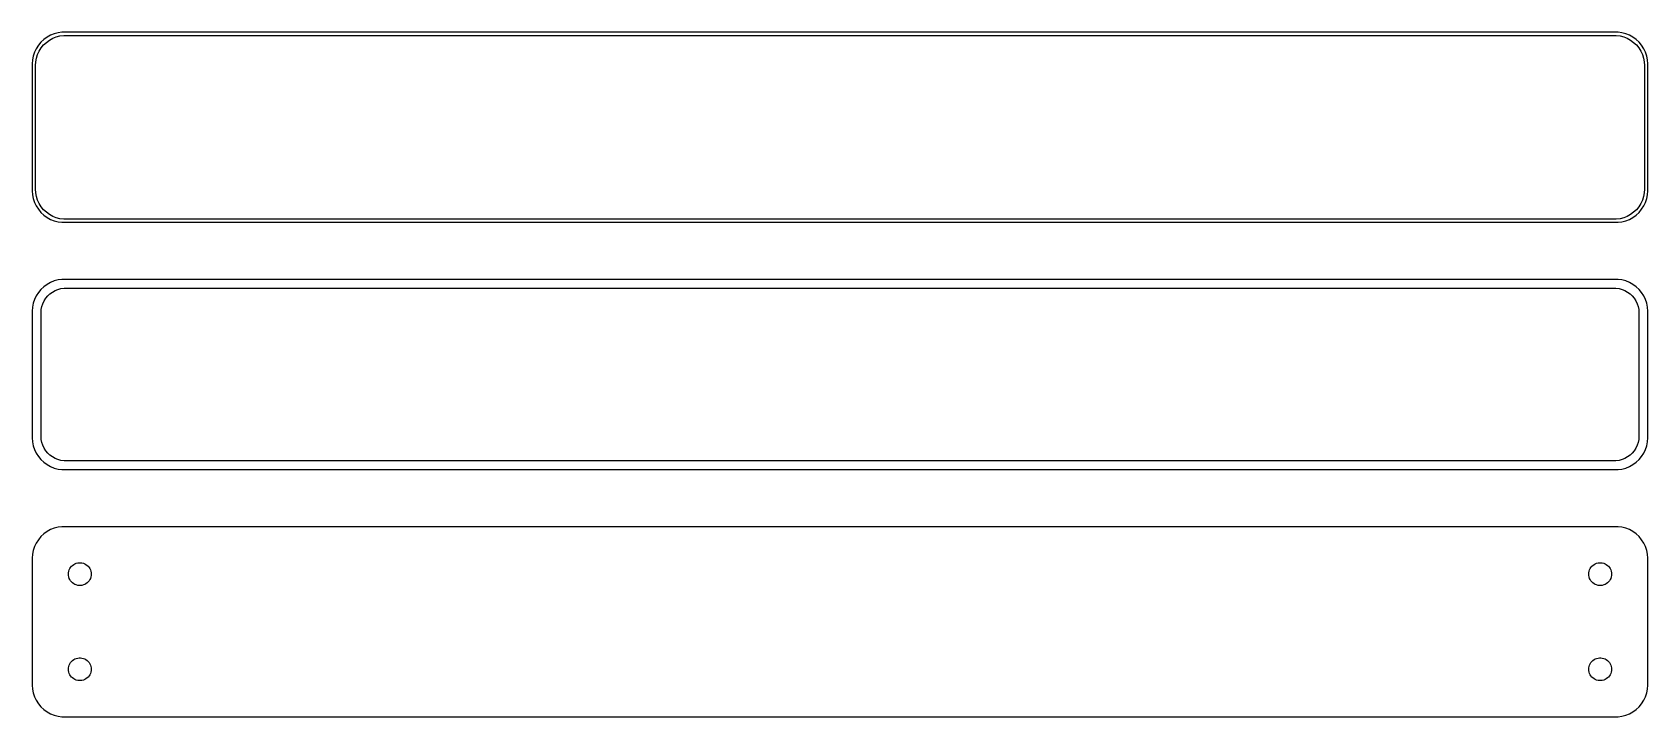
# Model space of a CAD drawing. Header units: metres. Extents: x -128 to 128, y 63 to 171.
import ezdxf

# ---------------------------------------------------------------- set-up
doc = ezdxf.new("R2010")
doc.units = ezdxf.units.M

msp = doc.modelspace()

# ---------------------------------------------------------------- linework, layer by layer
for p, q in [((-123.437, 170.911), (-124.045, 170.755)), ((-122.814, 170.99), (-123.437, 170.911)), ((122.814, 170.99), (-122.814, 170.99)), ((123.437, 170.911), (122.814, 170.99)), ((124.045, 170.755), (123.437, 170.911)), ((-126.882, 168.409), (-127.149, 167.841)), ((-126.545, 168.939), (-126.882, 168.409)), ((-126.145, 169.423), (-126.545, 168.939)), ((-126.412, 168.038), (-126.093, 168.542)), ((-125.687, 169.853), (-126.145, 169.423)), ((-126.093, 168.542), (-125.713, 169.002)), ((-125.713, 169.002), (-125.278, 169.41)), ((-125.179, 170.222), (-125.687, 169.853)), ((-125.278, 169.41), (-124.795, 169.761)), ((-124.629, 170.524), (-125.179, 170.222)), ((-124.795, 169.761), (-124.272, 170.048)), ((-124.045, 170.755), (-124.629, 170.524)), ((-124.272, 170.048), (-123.718, 170.268)), ((-123.718, 170.268), (-123.14, 170.416)), ((-123.14, 170.416), (-122.548, 170.491)), ((-122.548, 170.491), (122.548, 170.491)), ((122.548, 170.491), (123.14, 170.416)), ((123.14, 170.416), (123.718, 170.268)), ((123.718, 170.268), (124.272, 170.048)), ((124.629, 170.524), (124.045, 170.755)), ((124.272, 170.048), (124.795, 169.761)), ((125.179, 170.222), (124.629, 170.524)), ((124.795, 169.761), (125.278, 169.41)), ((125.687, 169.853), (125.179, 170.222)), ((125.278, 169.41), (125.713, 169.002)), ((126.145, 169.423), (125.687, 169.853)), ((125.713, 169.002), (126.093, 168.542)), ((126.093, 168.542), (126.412, 168.038)), ((126.545, 168.939), (126.145, 169.423)), ((126.882, 168.409), (126.545, 168.939)), ((127.149, 167.841), (126.882, 168.409)), ((-127.461, 166.627), (-127.5, 166)), ((-127.5, 166), (-127.5, 146)), ((-127.343, 167.243), (-127.461, 166.627)), ((-127.149, 167.841), (-127.343, 167.243)), ((-127, 165.75), (-126.963, 166.345)), ((-127, 146.25), (-127, 165.75)), ((-126.963, 166.345), (-126.851, 166.931)), ((-126.851, 166.931), (-126.666, 167.499)), ((-126.666, 167.499), (-126.412, 168.038)), ((126.412, 168.038), (126.666, 167.499)), ((126.666, 167.499), (126.851, 166.931)), ((126.851, 166.931), (126.963, 166.345)), ((126.963, 166.345), (127, 165.75)), ((127, 165.75), (127, 146.25)), ((127.343, 167.243), (127.149, 167.841)), ((127.461, 166.627), (127.343, 167.243)), ((127.5, 166), (127.461, 166.627)), ((127.5, 146), (127.5, 166)), ((-127.5, 146), (-127.461, 145.373)), ((-127.461, 145.373), (-127.343, 144.757)), ((-126.963, 145.655), (-127, 146.25)), ((-126.851, 145.069), (-126.963, 145.655)), ((126.963, 145.655), (126.851, 145.069)), ((127, 146.25), (126.963, 145.655)), ((127.343, 144.757), (127.461, 145.373)), ((127.461, 145.373), (127.5, 146)), ((-127.343, 144.757), (-127.149, 144.159)), ((-127.149, 144.159), (-126.882, 143.591)), ((-126.882, 143.591), (-126.545, 143.061)), ((-126.666, 144.501), (-126.851, 145.069)), ((-126.412, 143.962), (-126.666, 144.501)), ((-126.545, 143.061), (-126.145, 142.577)), ((-126.093, 143.458), (-126.412, 143.962)), ((-125.713, 142.998), (-126.093, 143.458)), ((-125.278, 142.59), (-125.713, 142.998)), ((125.713, 142.998), (125.278, 142.59)), ((126.093, 143.458), (125.713, 142.998)), ((126.412, 143.962), (126.093, 143.458)), ((126.145, 142.577), (126.545, 143.061)), ((126.666, 144.501), (126.412, 143.962)), ((126.545, 143.061), (126.882, 143.591)), ((126.851, 145.069), (126.666, 144.501)), ((126.882, 143.591), (127.149, 144.159)), ((127.149, 144.159), (127.343, 144.757)), ((-126.145, 142.577), (-125.687, 142.147)), ((-125.687, 142.147), (-125.179, 141.778)), ((-124.795, 142.239), (-125.278, 142.59)), ((-125.179, 141.778), (-124.629, 141.476)), ((-124.272, 141.952), (-124.795, 142.239)), ((-124.629, 141.476), (-124.045, 141.245)), ((-123.718, 141.732), (-124.272, 141.952)), ((-124.045, 141.245), (-123.437, 141.089)), ((-123.14, 141.584), (-123.718, 141.732)), ((-123.437, 141.089), (-122.814, 141.01)), ((-122.548, 141.509), (-123.14, 141.584)), ((-122.814, 141.01), (122.814, 141.01)), ((122.548, 141.509), (-122.548, 141.509)), ((123.14, 141.584), (122.548, 141.509)), ((122.814, 141.01), (123.437, 141.089)), ((123.718, 141.732), (123.14, 141.584)), ((123.437, 141.089), (124.045, 141.245)), ((124.272, 141.952), (123.718, 141.732)), ((124.045, 141.245), (124.629, 141.476)), ((124.795, 142.239), (124.272, 141.952)), ((124.629, 141.476), (125.179, 141.778)), ((125.278, 142.59), (124.795, 142.239)), ((125.179, 141.778), (125.687, 142.147)), ((125.687, 142.147), (126.145, 142.577)), ((-126.145, 130.423), (-126.545, 129.939)), ((-125.687, 130.853), (-126.145, 130.423)), ((-125.179, 131.222), (-125.687, 130.853)), ((-124.629, 131.524), (-125.179, 131.222)), ((-124.045, 131.755), (-124.629, 131.524)), ((-124.323, 130.017), (-123.898, 130.251)), ((-123.437, 131.911), (-124.045, 131.755)), ((-123.898, 130.251), (-123.446, 130.43)), ((-123.446, 130.43), (-122.975, 130.551)), ((-122.814, 131.99), (-123.437, 131.911)), ((-122.975, 130.551), (-122.493, 130.612)), ((122.814, 131.99), (-122.814, 131.99)), ((-122.493, 130.612), (122.493, 130.612)), ((122.493, 130.612), (122.975, 130.551)), ((123.437, 131.911), (122.814, 131.99)), ((122.975, 130.551), (123.446, 130.43)), ((124.045, 131.755), (123.437, 131.911)), ((123.446, 130.43), (123.898, 130.251)), ((123.898, 130.251), (124.323, 130.017)), ((124.629, 131.524), (124.045, 131.755)), ((125.179, 131.222), (124.629, 131.524)), ((125.687, 130.853), (125.179, 131.222)), ((126.145, 130.423), (125.687, 130.853)), ((126.545, 129.939), (126.145, 130.423)), ((-127.461, 127.627), (-127.5, 127)), ((-127.343, 128.243), (-127.461, 127.627)), ((-127.149, 128.841), (-127.343, 128.243)), ((-126.882, 129.409), (-127.149, 128.841)), ((-126.545, 129.939), (-126.882, 129.409)), ((-126.089, 127.235), (-125.998, 127.712)), ((-125.998, 127.712), (-125.848, 128.174)), ((-125.848, 128.174), (-125.641, 128.614)), ((-125.641, 128.614), (-125.38, 129.024)), ((-125.38, 129.024), (-125.071, 129.399)), ((-125.071, 129.399), (-124.716, 129.731)), ((-124.716, 129.731), (-124.323, 130.017)), ((124.323, 130.017), (124.716, 129.731)), ((124.716, 129.731), (125.071, 129.399)), ((125.071, 129.399), (125.38, 129.024)), ((125.38, 129.024), (125.641, 128.614)), ((125.641, 128.614), (125.848, 128.174)), ((125.848, 128.174), (125.998, 127.712)), ((125.998, 127.712), (126.089, 127.235)), ((126.882, 129.409), (126.545, 129.939)), ((127.149, 128.841), (126.882, 129.409)), ((127.343, 128.243), (127.149, 128.841)), ((127.461, 127.627), (127.343, 128.243)), ((127.5, 127), (127.461, 127.627)), ((-127.5, 127), (-127.5, 107)), ((-126.119, 126.75), (-126.089, 127.235)), ((-126.119, 107.25), (-126.119, 126.75)), ((126.089, 127.235), (126.119, 126.75)), ((126.119, 126.75), (126.119, 107.25)), ((127.5, 107), (127.5, 127)), ((-126.089, 106.765), (-126.119, 107.25)), ((126.119, 107.25), (126.089, 106.765)), ((-127.5, 107), (-127.461, 106.373)), ((-127.461, 106.373), (-127.343, 105.757)), ((-127.343, 105.757), (-127.149, 105.159)), ((-127.149, 105.159), (-126.882, 104.591)), ((-126.882, 104.591), (-126.545, 104.061)), ((-125.998, 106.288), (-126.089, 106.765)), ((-125.848, 105.826), (-125.998, 106.288)), ((-125.641, 105.386), (-125.848, 105.826)), ((-125.38, 104.976), (-125.641, 105.386)), ((-125.071, 104.601), (-125.38, 104.976)), ((-124.716, 104.269), (-125.071, 104.601)), ((125.071, 104.601), (124.716, 104.269)), ((125.38, 104.976), (125.071, 104.601)), ((125.641, 105.386), (125.38, 104.976)), ((125.848, 105.826), (125.641, 105.386)), ((125.998, 106.288), (125.848, 105.826)), ((126.089, 106.765), (125.998, 106.288)), ((126.545, 104.061), (126.882, 104.591)), ((126.882, 104.591), (127.149, 105.159)), ((127.149, 105.159), (127.343, 105.757)), ((127.343, 105.757), (127.461, 106.373)), ((127.461, 106.373), (127.5, 107)), ((-126.545, 104.061), (-126.145, 103.577)), ((-126.145, 103.577), (-125.687, 103.147)), ((-125.687, 103.147), (-125.179, 102.778)), ((-125.179, 102.778), (-124.629, 102.476)), ((-124.323, 103.983), (-124.716, 104.269)), ((-124.629, 102.476), (-124.045, 102.245)), ((-123.898, 103.749), (-124.323, 103.983)), ((-124.045, 102.245), (-123.437, 102.089)), ((-123.446, 103.57), (-123.898, 103.749)), ((-122.975, 103.449), (-123.446, 103.57)), ((-123.437, 102.089), (-122.814, 102.01)), ((-122.493, 103.388), (-122.975, 103.449)), ((-122.814, 102.01), (122.814, 102.01)), ((122.493, 103.388), (-122.493, 103.388)), ((122.975, 103.449), (122.493, 103.388)), ((122.814, 102.01), (123.437, 102.089)), ((123.446, 103.57), (122.975, 103.449)), ((123.437, 102.089), (124.045, 102.245)), ((123.898, 103.749), (123.446, 103.57)), ((124.323, 103.983), (123.898, 103.749)), ((124.045, 102.245), (124.629, 102.476)), ((124.716, 104.269), (124.323, 103.983)), ((124.629, 102.476), (125.179, 102.778)), ((125.179, 102.778), (125.687, 103.147)), ((125.687, 103.147), (126.145, 103.577)), ((126.145, 103.577), (126.545, 104.061)), ((-125.687, 91.8526), (-126.145, 91.4227)), ((-125.179, 92.2216), (-125.687, 91.8526)), ((-124.629, 92.5241), (-125.179, 92.2216)), ((-124.045, 92.7553), (-124.629, 92.5241)), ((-123.437, 92.9114), (-124.045, 92.7553)), ((-122.814, 92.9901), (-123.437, 92.9114)), ((122.814, 92.9901), (-122.814, 92.9901)), ((123.437, 92.9114), (122.814, 92.9901)), ((124.045, 92.7553), (123.437, 92.9114)), ((124.629, 92.5241), (124.045, 92.7553)), ((125.179, 92.2216), (124.629, 92.5241)), ((125.687, 91.8526), (125.179, 92.2216)), ((126.145, 91.4227), (125.687, 91.8526)), ((-127.149, 89.8406), (-127.343, 89.2434)), ((-126.882, 90.4088), (-127.149, 89.8406)), ((-126.545, 90.9389), (-126.882, 90.4088)), ((-126.145, 91.4227), (-126.545, 90.9389)), ((126.545, 90.9389), (126.145, 91.4227)), ((126.882, 90.4088), (126.545, 90.9389)), ((127.149, 89.8406), (126.882, 90.4088)), ((127.343, 89.2434), (127.149, 89.8406)), ((-127.461, 88.6267), (-127.5, 88)), ((-127.5, 88), (-127.5, 68)), ((-127.343, 89.2434), (-127.461, 88.6267)), ((-121.456, 86.558), (-121.312, 86.7322)), ((-121.312, 86.7322), (-121.147, 86.8869)), ((-121.147, 86.8869), (-120.964, 87.0198)), ((-120.964, 87.0198), (-120.766, 87.1287)), ((-120.766, 87.1287), (-120.556, 87.2119)), ((-120.556, 87.2119), (-120.337, 87.2681)), ((-120.337, 87.2681), (-120.113, 87.2964)), ((-120.113, 87.2964), (-119.887, 87.2964)), ((-119.887, 87.2964), (-119.663, 87.2681)), ((-119.663, 87.2681), (-119.444, 87.2119)), ((-119.444, 87.2119), (-119.234, 87.1287)), ((-119.234, 87.1287), (-119.036, 87.0198)), ((-119.036, 87.0198), (-118.853, 86.8869)), ((-118.853, 86.8869), (-118.688, 86.7322)), ((-118.688, 86.7322), (-118.544, 86.558)), ((118.544, 86.558), (118.688, 86.7322)), ((118.688, 86.7322), (118.853, 86.8869)), ((118.853, 86.8869), (119.036, 87.0198)), ((119.036, 87.0198), (119.234, 87.1287)), ((119.234, 87.1287), (119.444, 87.2119)), ((119.444, 87.2119), (119.663, 87.2681)), ((119.663, 87.2681), (119.887, 87.2964)), ((119.887, 87.2964), (120.113, 87.2964)), ((120.113, 87.2964), (120.337, 87.2681)), ((120.337, 87.2681), (120.556, 87.2119)), ((120.556, 87.2119), (120.766, 87.1287)), ((120.766, 87.1287), (120.964, 87.0198)), ((120.964, 87.0198), (121.147, 86.8869)), ((121.147, 86.8869), (121.312, 86.7322)), ((121.312, 86.7322), (121.456, 86.558)), ((127.461, 88.6267), (127.343, 89.2434)), ((127.5, 88), (127.461, 88.6267)), ((127.5, 68), (127.5, 88)), ((-121.8, 85.5), (-121.786, 85.7256)), ((-121.786, 85.2744), (-121.8, 85.5)), ((-121.786, 85.7256), (-121.743, 85.9476)), ((-121.743, 85.0524), (-121.786, 85.2744)), ((-121.743, 85.9476), (-121.674, 86.1626)), ((-121.674, 84.8374), (-121.743, 85.0524)), ((-121.674, 86.1626), (-121.577, 86.3671)), ((-121.577, 84.6328), (-121.674, 84.8374)), ((-121.577, 86.3671), (-121.456, 86.558)), ((-121.456, 84.442), (-121.577, 84.6328)), ((-121.312, 84.2678), (-121.456, 84.442)), ((-121.147, 84.1131), (-121.312, 84.2678)), ((-118.688, 84.2678), (-118.853, 84.1131)), ((-118.544, 84.442), (-118.688, 84.2678)), ((-118.544, 86.558), (-118.423, 86.3671)), ((-118.423, 84.6328), (-118.544, 84.442)), ((-118.423, 86.3671), (-118.326, 86.1626)), ((-118.326, 84.8374), (-118.423, 84.6328)), ((-118.326, 86.1626), (-118.257, 85.9476)), ((-118.257, 85.0524), (-118.326, 84.8374)), ((-118.257, 85.9476), (-118.214, 85.7256)), ((-118.214, 85.2744), (-118.257, 85.0524)), ((-118.214, 85.7256), (-118.2, 85.5)), ((-118.2, 85.5), (-118.214, 85.2744)), ((118.2, 85.5), (118.214, 85.7256)), ((118.214, 85.2744), (118.2, 85.5)), ((118.214, 85.7256), (118.257, 85.9476)), ((118.257, 85.0524), (118.214, 85.2744)), ((118.257, 85.9476), (118.326, 86.1626)), ((118.326, 84.8374), (118.257, 85.0524)), ((118.326, 86.1626), (118.423, 86.3671)), ((118.423, 84.6328), (118.326, 84.8374)), ((118.423, 86.3671), (118.544, 86.558)), ((118.544, 84.442), (118.423, 84.6328)), ((118.688, 84.2678), (118.544, 84.442)), ((118.853, 84.1131), (118.688, 84.2678)), ((121.312, 84.2678), (121.147, 84.1131)), ((121.456, 84.442), (121.312, 84.2678)), ((121.456, 86.558), (121.577, 86.3671)), ((121.577, 84.6328), (121.456, 84.442)), ((121.577, 86.3671), (121.674, 86.1626)), ((121.674, 84.8374), (121.577, 84.6328)), ((121.674, 86.1626), (121.743, 85.9476)), ((121.743, 85.0524), (121.674, 84.8374)), ((121.743, 85.9476), (121.786, 85.7256)), ((121.786, 85.2744), (121.743, 85.0524)), ((121.786, 85.7256), (121.8, 85.5)), ((121.8, 85.5), (121.786, 85.2744)), ((-120.964, 83.9802), (-121.147, 84.1131)), ((-120.766, 83.8713), (-120.964, 83.9802)), ((-120.556, 83.7881), (-120.766, 83.8713)), ((-120.337, 83.7319), (-120.556, 83.7881)), ((-120.113, 83.7036), (-120.337, 83.7319)), ((-119.887, 83.7036), (-120.113, 83.7036)), ((-119.663, 83.7319), (-119.887, 83.7036)), ((-119.444, 83.7881), (-119.663, 83.7319)), ((-119.234, 83.8713), (-119.444, 83.7881)), ((-119.036, 83.9802), (-119.234, 83.8713)), ((-118.853, 84.1131), (-119.036, 83.9802)), ((119.036, 83.9802), (118.853, 84.1131)), ((119.234, 83.8713), (119.036, 83.9802)), ((119.444, 83.7881), (119.234, 83.8713)), ((119.663, 83.7319), (119.444, 83.7881)), ((119.887, 83.7036), (119.663, 83.7319)), ((120.113, 83.7036), (119.887, 83.7036)), ((120.337, 83.7319), (120.113, 83.7036)), ((120.556, 83.7881), (120.337, 83.7319)), ((120.766, 83.8713), (120.556, 83.7881)), ((120.964, 83.9802), (120.766, 83.8713)), ((121.147, 84.1131), (120.964, 83.9802)), ((-121.577, 71.3672), (-121.456, 71.558)), ((-121.456, 71.558), (-121.312, 71.7322)), ((-121.312, 71.7322), (-121.147, 71.8869)), ((-121.147, 71.8869), (-120.964, 72.0198)), ((-120.964, 72.0198), (-120.766, 72.1287)), ((-120.766, 72.1287), (-120.556, 72.2119)), ((-120.556, 72.2119), (-120.337, 72.2681)), ((-120.337, 72.2681), (-120.113, 72.2964)), ((-120.113, 72.2964), (-119.887, 72.2964)), ((-119.887, 72.2964), (-119.663, 72.2681)), ((-119.663, 72.2681), (-119.444, 72.2119)), ((-119.444, 72.2119), (-119.234, 72.1287)), ((-119.234, 72.1287), (-119.036, 72.0198)), ((-119.036, 72.0198), (-118.853, 71.8869)), ((-118.853, 71.8869), (-118.688, 71.7322)), ((-118.688, 71.7322), (-118.544, 71.558)), ((-118.544, 71.558), (-118.423, 71.3672)), ((118.423, 71.3672), (118.544, 71.558)), ((118.544, 71.558), (118.688, 71.7322)), ((118.688, 71.7322), (118.853, 71.8869)), ((118.853, 71.8869), (119.036, 72.0198)), ((119.036, 72.0198), (119.234, 72.1287)), ((119.234, 72.1287), (119.444, 72.2119)), ((119.444, 72.2119), (119.663, 72.2681)), ((119.663, 72.2681), (119.887, 72.2964)), ((119.887, 72.2964), (120.113, 72.2964)), ((120.113, 72.2964), (120.337, 72.2681)), ((120.337, 72.2681), (120.556, 72.2119)), ((120.556, 72.2119), (120.766, 72.1287)), ((120.766, 72.1287), (120.964, 72.0198)), ((120.964, 72.0198), (121.147, 71.8869)), ((121.147, 71.8869), (121.312, 71.7322)), ((121.312, 71.7322), (121.456, 71.558)), ((121.456, 71.558), (121.577, 71.3672)), ((-121.8, 70.5), (-121.786, 70.7256)), ((-121.786, 70.2744), (-121.8, 70.5)), ((-121.786, 70.7256), (-121.743, 70.9476)), ((-121.743, 70.0524), (-121.786, 70.2744)), ((-121.743, 70.9476), (-121.674, 71.1626)), ((-121.674, 69.8374), (-121.743, 70.0524)), ((-121.674, 71.1626), (-121.577, 71.3672)), ((-121.577, 69.6329), (-121.674, 69.8374)), ((-121.456, 69.442), (-121.577, 69.6329)), ((-121.312, 69.2678), (-121.456, 69.442)), ((-121.147, 69.1131), (-121.312, 69.2678)), ((-120.964, 68.9802), (-121.147, 69.1131)), ((-120.766, 68.8713), (-120.964, 68.9802)), ((-120.556, 68.7881), (-120.766, 68.8713)), ((-119.234, 68.8713), (-119.444, 68.7881)), ((-119.036, 68.9802), (-119.234, 68.8713)), ((-118.853, 69.1131), (-119.036, 68.9802)), ((-118.688, 69.2678), (-118.853, 69.1131)), ((-118.544, 69.442), (-118.688, 69.2678)), ((-118.423, 69.6329), (-118.544, 69.442)), ((-118.423, 71.3672), (-118.326, 71.1626)), ((-118.326, 69.8374), (-118.423, 69.6329)), ((-118.326, 71.1626), (-118.257, 70.9476)), ((-118.257, 70.0524), (-118.326, 69.8374)), ((-118.257, 70.9476), (-118.214, 70.7256)), ((-118.214, 70.2744), (-118.257, 70.0524)), ((-118.214, 70.7256), (-118.2, 70.5)), ((-118.2, 70.5), (-118.214, 70.2744)), ((118.2, 70.5), (118.214, 70.7256)), ((118.214, 70.2744), (118.2, 70.5)), ((118.214, 70.7256), (118.257, 70.9476)), ((118.257, 70.0524), (118.214, 70.2744)), ((118.257, 70.9476), (118.326, 71.1626)), ((118.326, 69.8374), (118.257, 70.0524)), ((118.326, 71.1626), (118.423, 71.3672)), ((118.423, 69.6329), (118.326, 69.8374)), ((118.544, 69.442), (118.423, 69.6329)), ((118.688, 69.2678), (118.544, 69.442)), ((118.853, 69.1131), (118.688, 69.2678)), ((119.036, 68.9802), (118.853, 69.1131)), ((119.234, 68.8713), (119.036, 68.9802)), ((119.444, 68.7881), (119.234, 68.8713)), ((120.766, 68.8713), (120.556, 68.7881)), ((120.964, 68.9802), (120.766, 68.8713)), ((121.147, 69.1131), (120.964, 68.9802)), ((121.312, 69.2678), (121.147, 69.1131)), ((121.456, 69.442), (121.312, 69.2678)), ((121.577, 69.6329), (121.456, 69.442)), ((121.577, 71.3672), (121.674, 71.1626)), ((121.674, 69.8374), (121.577, 69.6329)), ((121.674, 71.1626), (121.743, 70.9476)), ((121.743, 70.0524), (121.674, 69.8374)), ((121.743, 70.9476), (121.786, 70.7256)), ((121.786, 70.2744), (121.743, 70.0524)), ((121.786, 70.7256), (121.8, 70.5)), ((121.8, 70.5), (121.786, 70.2744)), ((-127.5, 68), (-127.461, 67.3733)), ((-127.461, 67.3733), (-127.343, 66.7566)), ((-127.343, 66.7566), (-127.149, 66.1594)), ((-120.337, 68.7319), (-120.556, 68.7881)), ((-120.113, 68.7036), (-120.337, 68.7319)), ((-119.887, 68.7036), (-120.113, 68.7036)), ((-119.663, 68.7319), (-119.887, 68.7036)), ((-119.444, 68.7881), (-119.663, 68.7319)), ((119.663, 68.7319), (119.444, 68.7881)), ((119.887, 68.7036), (119.663, 68.7319)), ((120.113, 68.7036), (119.887, 68.7036)), ((120.337, 68.7319), (120.113, 68.7036)), ((120.556, 68.7881), (120.337, 68.7319)), ((127.149, 66.1594), (127.343, 66.7566)), ((127.343, 66.7566), (127.461, 67.3733)), ((127.461, 67.3733), (127.5, 68)), ((-127.149, 66.1594), (-126.882, 65.5912)), ((-126.882, 65.5912), (-126.545, 65.0611)), ((-126.545, 65.0611), (-126.145, 64.5773)), ((-126.145, 64.5773), (-125.687, 64.1474)), ((-125.687, 64.1474), (-125.179, 63.7784)), ((-125.179, 63.7784), (-124.629, 63.4759)), ((124.629, 63.4759), (125.179, 63.7784)), ((125.179, 63.7784), (125.687, 64.1474)), ((125.687, 64.1474), (126.145, 64.5773)), ((126.145, 64.5773), (126.545, 65.0611)), ((126.545, 65.0611), (126.882, 65.5912)), ((126.882, 65.5912), (127.149, 66.1594)), ((-124.629, 63.4759), (-124.045, 63.2447)), ((-124.045, 63.2447), (-123.437, 63.0886)), ((-123.437, 63.0886), (-122.814, 63.0099)), ((-122.814, 63.0099), (122.814, 63.0099)), ((122.814, 63.0099), (123.437, 63.0886)), ((123.437, 63.0886), (124.045, 63.2447)), ((124.045, 63.2447), (124.629, 63.4759))]:
    msp.add_line(p, q)

doc.saveas('drawing.dxf')
